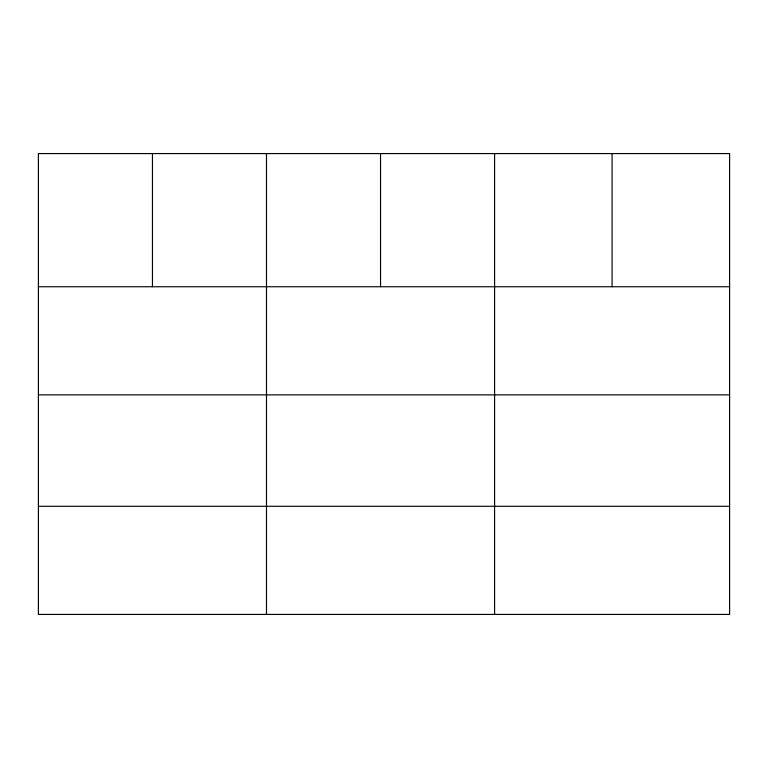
<?xml version="1.0" encoding="UTF-8"?>
<svg xmlns="http://www.w3.org/2000/svg" width="768" height="768" viewBox="0 0 768 768"><rect width="100%" height="100%" fill="white"/><g stroke="black" fill="none" stroke-linecap="round" stroke-linejoin="round"><path stroke-width="1.15" d="M38.4 286.742L729.6 286.742M38.4 394.877L729.6 394.877M38.4 506.285L729.6 506.285M612.096 153.581L612.096 286.742M494.592 153.581L494.592 614.419M380.544 153.581L380.544 286.742M266.496 153.581L266.496 614.419M152.448 153.581L152.448 286.742M729.6 153.581L38.4 153.581L38.4 614.419L729.6 614.419L729.6 153.581"/></g></svg>
